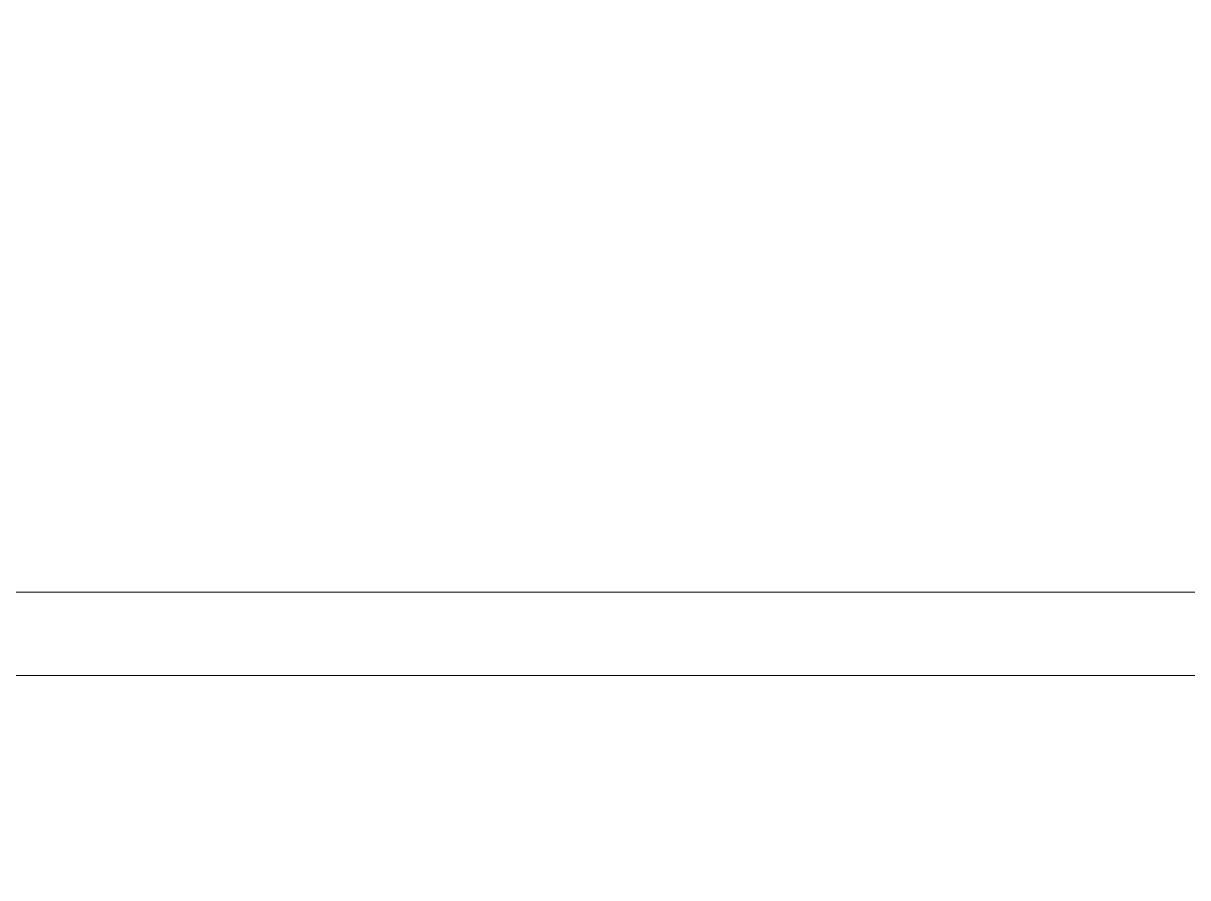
# Model space of a CAD drawing. Header units: centimetres. Extents: x 370416 to 395283, y 44791 to 69658.
# Drawn here: x 380636.39 to 380683.28, y 56752.56 to 56786.98 of the extents above; entities that cross this region are included whole.
import ezdxf

# ---------------------------------------------------------------- set-up
doc = ezdxf.new("R2010")
doc.units = ezdxf.units.CM
doc.layers.add('AR-FURNITURE', color=251, linetype='Continuous')
doc.layers.add('dimension', color=7, linetype='Continuous')

# ---------------------------------------------------------------- blocks, each defined once
blk = doc.blocks.new('billing')
at = {"layer": 'AR-FURNITURE', "color": 9, "lineweight": 15, "true_color": 0xafd9aa}
for p, q in [((38747.806, 15112.062), (38747.811, 15287.112)), ((38751.169, 15285.321), (38751.164, 15112.853))]:
    blk.add_line(p, q, dxfattribs=at)

msp = doc.modelspace()

# ---------------------------------------------------------------- linework, layer by layer
msp.add_circle((382849.726, 57224.741), 12433.501)

# ---------------------------------------------------------------- block references
at = {"layer": 'dimension', "lineweight": 18, "rotation": 90.00857356190895}
msp.add_blockref('billing', (395866.451, 18015.171), dxfattribs=at)
msp.add_blockref('billing', (395866.451, 18015.171), dxfattribs=at)
msp.add_blockref('billing', (395866.451, 18015.171), dxfattribs=at)
msp.add_blockref('billing', (395866.451, 18015.171), dxfattribs=at)
msp.add_blockref('billing', (395866.451, 18015.171), dxfattribs=at)
msp.add_blockref('billing', (395866.451, 18015.171), dxfattribs=at)
msp.add_blockref('billing', (395866.451, 18015.171), dxfattribs=at)
msp.add_blockref('billing', (395866.451, 18015.171), dxfattribs=at)
msp.add_blockref('billing', (395866.451, 18015.171), dxfattribs=at)
msp.add_blockref('billing', (395866.451, 18015.171), dxfattribs=at)
msp.add_blockref('billing', (395866.451, 18015.171), dxfattribs=at)
msp.add_blockref('billing', (395866.451, 18015.171), dxfattribs=at)

doc.saveas('drawing.dxf')
